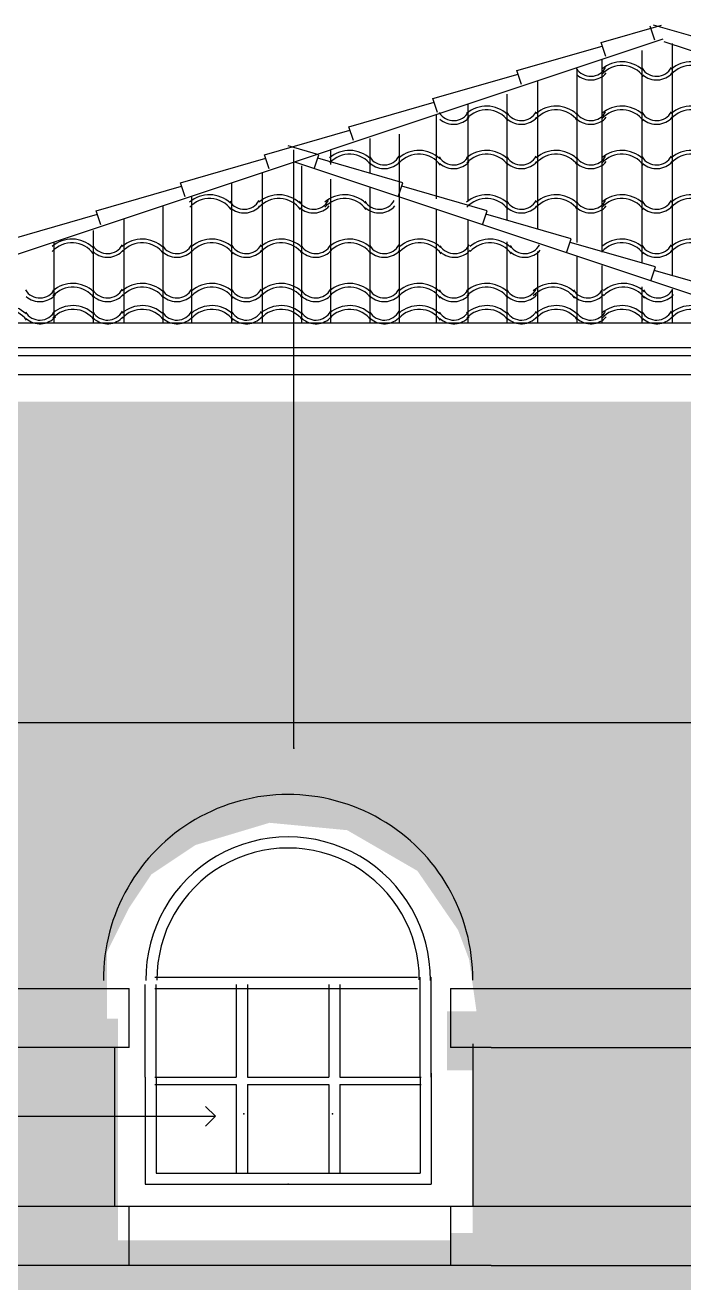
# Model space of a CAD drawing. Extents: x -92740 to -63661, y -15771 to -4391.
# Drawn here: x -86179.6 to -86045.9, y -8934.1 to -8678.8 of the extents above; entities that cross this region are included whole.
import ezdxf

# ---------------------------------------------------------------- set-up
doc = ezdxf.new("R2010")
doc.units = 0
doc.header["$MEASUREMENT"] = 0
for name, color, linetype in [('ELEVATIONS', 7, 'Continuous'), ('ROOFTILE', 7, 'Continuous'), ('STUCCO', 4, 'Continuous')]:
    doc.layers.add(name, color=color, linetype=linetype)
pattern_1 = [(20, (0, 0), (-2.1376259, 5.8730789), [-6.09375015, 0.15625]), (55, (0, 0), (-5.11970028, 3.58485273), [-6.09375015, 0.15625]), (80, (0, 0), (-6.15504846, 1.0853011), [-6.09375015, 0.15625])]

msp = doc.modelspace()

# ---------------------------------------------------------------- hatches: boundary and pattern name
at = {"layer": 'STUCCO', "linetype": 'Continuous', "ltscale": 18}
h = msp.add_hatch(dxfattribs=at)
h.set_pattern_fill('cement', color=9, scale=1.5625, style=0, pattern_type=2)
h.set_pattern_definition(pattern_1)
h.paths.add_polyline_path([(-86090.25, -9281), (-86043.75, -9281), (-86043.75, -8755.25), (-86205, -8755.25), (-86205, -8880.5), (-86163, -8880.5), (-86163, -8867), (-86158.5, -8858), (-86154, -8851.25), (-86145, -8845.25), (-86130, -8840.75), (-86114.25, -8842.25), (-86100, -8850.5), (-86091.75, -8862.5), (-86089.5, -8868.5), (-86088, -8879), (-86094, -8879), (-86094, -8891), (-86088.75, -8891), (-86088.75, -8924), (-86093.25, -8924), (-86093.25, -8936), (-86088.75, -8936)], flags=0)
h = msp.add_hatch(dxfattribs=at)
h.set_pattern_fill('cement', color=9, scale=1.5625, style=0, pattern_type=2)
h.set_pattern_definition(pattern_1)
h.paths.add_polyline_path([(-86205, -8880.5), (-86205, -8845.25), (-86491.5, -8845.25), (-86491.5, -8991.5), (-86440.5, -8991.5), (-86378.19, -9020.83), (-86378.19, -9029.75), (-86408.25, -9029.75), (-86408.25, -9047), (-86370.91, -9064.96), (-86309.25, -9064.96), (-86232, -9098.75), (-86232, -9106.25), (-86234.25, -9106.25), (-86234.25, -9108.5), (-86235.75, -9107), (-86235.75, -9110.75), (-86246.25, -9110.75), (-86246.25, -9123.5), (-86184.75, -9152.75), (-86184.75, -9158), (-86189.25, -9158), (-86189.25, -9159.5), (-86192.25, -9159.5), (-86192.25, -9161.75), (-86219.25, -9161.75), (-86219.25, -9304.25), (-86161.5, -9304.25), (-86161.5, -8936.75), (-86093.25, -8936.75), (-86093.25, -8925.5), (-86160.75, -8925.5), (-86160.75, -8880.5)], flags=0)

# ---------------------------------------------------------------- linework, layer by layer
at = {"layer": 'ELEVATIONS', "color": 1, "linetype": 'Continuous', "ltscale": 18}
for p, q in [((-86062.7, -8682.35), (-86050.43, -8678.82)), ((-86051.79, -8681.88), (-86052.74, -8679.03)), ((-86039.8, -8682.35), (-86052.07, -8678.82)), ((-86487.72, -8827.48), (-86050.12, -8681.61)), ((-86079.78, -8688.04), (-86062.46, -8683.06)), ((-86061.75, -8685.2), (-86062.7, -8682.35)), ((-85815.71, -8760.25), (-86049.93, -8682.18)), ((-86078.83, -8690.89), (-86079.78, -8688.04)), ((-86096.85, -8693.73), (-86079.54, -8688.75)), ((-86095.9, -8696.58), (-86096.85, -8693.73)), ((-86113.93, -8699.43), (-86096.61, -8694.45)), ((-86131, -8705.12), (-86113.69, -8700.14)), ((-86112.98, -8702.27), (-86113.93, -8699.43)), ((-86120, -8705.12), (-86126.24, -8703.32)), ((-86148.08, -8710.81), (-86130.77, -8705.83)), ((-86130.06, -8707.96), (-86131, -8705.12)), ((-86027.15, -8739.25), (-86125.09, -8706.6)), ((-86120.94, -8707.96), (-86120, -8705.12)), ((-86102.92, -8710.81), (-86120.23, -8705.83)), ((-86165.16, -8716.5), (-86147.84, -8711.52)), ((-86147.13, -8713.66), (-86148.08, -8710.81)), ((-86103.87, -8713.66), (-86102.92, -8710.81)), ((-86085.84, -8716.5), (-86103.16, -8711.52)), ((-86164.21, -8719.35), (-86165.16, -8716.5)), ((-86086.79, -8719.35), (-86085.84, -8716.5)), ((-86182.23, -8722.2), (-86164.92, -8717.21)), ((-86068.77, -8722.2), (-86086.08, -8717.21)), ((-86069.72, -8725.04), (-86068.77, -8722.2)), ((-86051.69, -8727.89), (-86069, -8722.91)), ((-86052.64, -8730.73), (-86051.69, -8727.89)), ((-86034.61, -8733.58), (-86051.93, -8728.6)), ((-86223.03, -8739.25), (-86029.5, -8739.25)), ((-86221.37, -8744.23), (-86028, -8744.23)), ((-86215.44, -8745.91), (-86029.5, -8745.91)), ((-86214.16, -8749.73), (-86036.25, -8749.73)), ((-86209.5, -8874.36), (-86158.5, -8874.36)), ((-86158.5, -8886.36), (-86158.5, -8874.36)), ((-86093.25, -8874.36), (-86085, -8874.36)), ((-86093.25, -8874.36), (-86093.25, -8886.36)), ((-86085, -8874.36), (-86041.5, -8874.36)), ((-86158.5, -8886.36), (-86209.5, -8886.36)), ((-86161.47, -8886.36), (-86161.47, -8918.61)), ((-86085, -8886.36), (-86093.25, -8886.36)), ((-86088.72, -8885.61), (-86088.72, -8918.61)), ((-86085, -8886.36), (-86041.5, -8886.36)), ((-86209.5, -8918.61), (-86085, -8918.61)), ((-86158.5, -8930.61), (-86158.5, -8918.61)), ((-86093.25, -8918.61), (-86093.25, -8930.61)), ((-86085, -8918.61), (-86041.5, -8918.61)), ((-86085, -8930.61), (-86209.5, -8930.61)), ((-86085, -8930.61), (-86041.5, -8930.61))]:
    msp.add_line(p, q, dxfattribs=at)
at = {"layer": 'ELEVATIONS', "color": 2, "linetype": 'Continuous', "ltscale": 18}
for p, q in [((-86125.09, -8825.61), (-86125.09, -8704.11)), ((-86591.25, -8820.36), (-85560.71, -8820.36))]:
    msp.add_line(p, q, dxfattribs=at)
at = {"layer": 'ELEVATIONS', "color": 5, "linetype": 'Continuous', "ltscale": 18}
for p, q in [((-86153.25, -8872.11), (-86100, -8872.11)), ((-86099.44, -8892.36), (-86099.44, -8872.11)), ((-86097.19, -8892.36), (-86097.19, -8872.11)), ((-86155.26, -8892.36), (-86155.26, -8873.61)), ((-86153.25, -8874.36), (-86100, -8874.36)), ((-86153.01, -8892.36), (-86153.01, -8873.61)), ((-86136.75, -8873.61), (-86136.75, -8892.36)), ((-86134.5, -8873.61), (-86134.5, -8892.36)), ((-86118, -8873.61), (-86118, -8892.36)), ((-86115.75, -8873.61), (-86115.75, -8892.36)), ((-86155.26, -8892.36), (-86155.26, -8914.11)), ((-86153.25, -8892.36), (-86136.75, -8892.36)), ((-86153.01, -8892.36), (-86153.01, -8911.86)), ((-86134.5, -8892.36), (-86118, -8892.36)), ((-86115.75, -8892.36), (-86099.25, -8892.36)), ((-86099.44, -8892.36), (-86099.44, -8911.86)), ((-86097.19, -8891.61), (-86097.19, -8914.11)), ((-86153.25, -8893.86), (-86136.75, -8893.86)), ((-86136.75, -8893.86), (-86136.75, -8911.86)), ((-86134.5, -8893.86), (-86134.5, -8911.86)), ((-86134.5, -8893.86), (-86118, -8893.86)), ((-86118, -8893.86), (-86118, -8911.86)), ((-86115.75, -8893.86), (-86115.75, -8911.86)), ((-86115.75, -8893.86), (-86099.25, -8893.86)), ((-86153.01, -8911.86), (-86099.44, -8911.86)), ((-86155.26, -8914.11), (-86097.19, -8914.11))]:
    msp.add_line(p, q, dxfattribs=at)
at = {"layer": 'ELEVATIONS', "color": 2, "linetype": 'Continuous', "ltscale": 12}
msp.add_line((-86228, -8900.33), (-86141, -8900.33), dxfattribs=at)
at = {"layer": 'ELEVATIONS', "color": 1, "linetype": 'Continuous', "ltscale": 12}
for q in [(-86143, -8898.33), (-86143, -8902.33)]:
    msp.add_line((-86141, -8900.33), q, dxfattribs=at)
at = {"layer": 'ELEVATIONS', "color": 1, "linetype": 'Continuous', "ltscale": 18}
msp.add_arc((-86126.23, -8872.49), 37.48, 359.7046, 540.4338, dxfattribs=at)
at = {"layer": 'ELEVATIONS', "color": 5, "linetype": 'Continuous', "ltscale": 18}
for radius, start, end in [(28.88, 359.4488, 540.5302), (26.62, 359.6851, 540.5023)]:
    msp.add_arc((-86126.23, -8872.49), radius, start, end, dxfattribs=at)
at = {"layer": 'ELEVATIONS', "color": 1, "linetype": 'Continuous', "ltscale": 18}
msp.add_point((-86125.09, -8825.61), dxfattribs=at)
at = {"layer": 'ELEVATIONS', "color": 5, "linetype": 'Continuous', "ltscale": 18}
for p in [(-86135.25, -8899.86), (-86117.25, -8899.86), (-86126.23, -8914.11)]:
    msp.add_point(p, dxfattribs=at)
at = {"layer": 'ROOFTILE', "color": 7, "linetype": 'Continuous', "ltscale": 18}
for p, q in [((-86048.19, -8729.67), (-86048.19, -8682.57)), ((-86062.5, -8724.91), (-86062.5, -8685.74)), ((-86054.39, -8727.11), (-86054.39, -8683.97)), ((-86067.57, -8722.96), (-86067.57, -8687.74)), ((-86075.54, -8720.25), (-86075.54, -8690.09)), ((-86081.74, -8718.46), (-86081.74, -8692.84)), ((-86089.71, -8714.53), (-86089.71, -8694.81)), ((-86096.12, -8714.08), (-86096.12, -8696.97)), ((-86103.62, -8739.36), (-86103.62, -8700.94)), ((-86109.56, -8708.9), (-86109.56, -8701.84)), ((-86117.53, -8707.11), (-86117.53, -8704.11)), ((-86131.44, -8739.36), (-86131.44, -8708.72)), ((-86123.47, -8739.36), (-86123.47, -8707.4)), ((-86137.64, -8739.36), (-86137.64, -8710.79)), ((-86117.53, -8739.36), (-86117.53, -8710.11)), ((-86145.75, -8739.36), (-86145.75, -8713.66)), ((-86109.56, -8739.36), (-86109.56, -8711.78)), ((-86151.57, -8739.36), (-86151.57, -8715.43)), ((-86096.12, -8739.36), (-86096.12, -8716.26)), ((-86159.54, -8739.36), (-86159.54, -8718.09)), ((-86089.71, -8739.36), (-86089.71, -8718.4)), ((-86165.74, -8739.36), (-86165.74, -8720.54)), ((-86173.71, -8739.36), (-86173.71, -8722.81)), ((-86081.74, -8739.36), (-86081.74, -8722.83)), ((-86075.54, -8739.36), (-86075.54, -8724.8)), ((-86067.57, -8739.36), (-86067.57, -8725.78)), ((-86062.5, -8739.36), (-86062.5, -8727.62)), ((-86054.39, -8739.36), (-86054.39, -8731.93)), ((-86048.19, -8739.36), (-86048.19, -8732.59))]:
    msp.add_line(p, q, dxfattribs=at)
for centre, radius, start, end in [((-86064.81, -8685.76), 3.44, 211.6504, 331.6052), ((-86064.81, -8685.76), 4.19, 228.3381, 319.0707), ((-86058.5, -8692.42), 6.16, 46.5154, 131.1465), ((-86058.5, -8692.42), 5.41, 36.0644, 138.0128), ((-86051.46, -8685.76), 3.44, 211.6504, 331.6052), ((-86051.46, -8685.76), 4.19, 228.3381, 319.0707), ((-86044.42, -8692.42), 6.16, 46.5154, 131.1465), ((-86044.42, -8692.42), 5.41, 36.0644, 138.0128), ((-86085.94, -8701.42), 6.16, 46.5154, 131.1465), ((-86085.94, -8701.42), 5.41, 36.0644, 138.0128), ((-86071.85, -8701.42), 6.16, 46.5154, 131.1465), ((-86071.85, -8701.42), 5.41, 36.0644, 138.0128), ((-86058.5, -8701.42), 6.16, 46.5154, 131.1465), ((-86058.5, -8701.42), 5.41, 36.0644, 138.0128), ((-86044.42, -8701.42), 6.16, 46.5154, 131.1465), ((-86044.42, -8701.42), 5.41, 36.0644, 138.0128), ((-86092.63, -8694.76), 3.44, 211.6504, 331.6052), ((-86092.63, -8694.76), 4.19, 228.3381, 319.0707), ((-86078.9, -8694.76), 3.44, 211.6504, 331.6052), ((-86078.9, -8694.76), 4.19, 228.3381, 319.0707), ((-86064.81, -8694.76), 3.44, 211.6504, 331.6052), ((-86064.81, -8694.76), 4.19, 228.3381, 319.0707), ((-86051.46, -8694.76), 3.44, 211.6504, 331.6052), ((-86051.46, -8694.76), 4.19, 228.3381, 319.0707), ((-86113.76, -8710.42), 6.16, 46.5154, 131.1465), ((-86113.76, -8710.42), 5.41, 36.0644, 138.0128), ((-86106.72, -8703.76), 3.44, 211.6504, 331.6052), ((-86106.72, -8703.76), 4.19, 228.3381, 319.0707), ((-86099.67, -8710.42), 6.16, 46.5154, 131.1465), ((-86099.67, -8710.42), 5.41, 36.0644, 138.0128), ((-86092.63, -8703.76), 3.44, 211.6504, 331.6052), ((-86092.63, -8703.76), 4.19, 228.3381, 319.0707), ((-86085.94, -8710.42), 6.16, 46.5154, 131.1465), ((-86085.94, -8710.42), 5.41, 36.0644, 138.0128), ((-86078.9, -8703.76), 3.44, 211.6504, 331.6052), ((-86078.9, -8703.76), 4.19, 228.3381, 319.0707), ((-86071.85, -8710.42), 6.16, 46.5154, 131.1465), ((-86071.85, -8710.42), 5.41, 36.0644, 138.0128), ((-86064.81, -8703.76), 3.44, 211.6504, 331.6052), ((-86064.81, -8703.76), 4.19, 228.3381, 319.0707), ((-86058.5, -8710.42), 6.16, 46.5154, 131.1465), ((-86058.5, -8710.42), 5.41, 36.0644, 138.0128), ((-86051.46, -8703.76), 3.44, 211.6504, 331.6052), ((-86051.46, -8703.76), 4.19, 228.3381, 319.0707), ((-86044.42, -8710.42), 6.16, 46.5154, 131.1465), ((-86044.42, -8710.42), 5.41, 36.0644, 138.0128), ((-86142.19, -8719.42), 6.16, 46.5154, 131.1465), ((-86142.19, -8719.42), 5.41, 36.0644, 138.0128), ((-86128.1, -8719.42), 6.16, 46.5154, 131.1465), ((-86128.1, -8719.42), 5.41, 36.0644, 138.0128), ((-86114.75, -8719.42), 6.16, 46.5154, 131.1465), ((-86114.75, -8719.42), 5.41, 36.0644, 138.0128), ((-86085.94, -8719.42), 6.16, 46.5154, 131.1465), ((-86085.94, -8719.42), 5.41, 36.0644, 138.0128), ((-86071.85, -8719.42), 6.16, 46.5154, 131.1465), ((-86071.85, -8719.42), 5.41, 36.0644, 138.0128), ((-86058.5, -8719.42), 6.16, 46.5154, 131.1465), ((-86058.5, -8719.42), 5.41, 36.0644, 138.0128), ((-86044.42, -8719.42), 6.16, 46.5154, 131.1465), ((-86044.42, -8719.42), 5.41, 36.0644, 138.0128), ((-86135.15, -8712.76), 3.44, 211.6504, 331.6052), ((-86135.15, -8712.76), 4.19, 228.3381, 319.0707), ((-86121.06, -8712.76), 3.44, 211.6504, 331.6052), ((-86121.06, -8712.76), 4.19, 228.3381, 319.0707), ((-86107.71, -8712.76), 3.44, 211.6504, 331.6052), ((-86107.71, -8712.76), 4.19, 228.3381, 319.0707), ((-86078.9, -8712.76), 3.44, 211.6504, 331.6052), ((-86078.9, -8712.76), 4.19, 228.3381, 319.0707), ((-86064.81, -8712.76), 3.44, 211.6504, 331.6052), ((-86064.81, -8712.76), 4.19, 228.3381, 319.0707), ((-86051.46, -8712.76), 3.44, 211.6504, 331.6052), ((-86051.46, -8712.76), 4.19, 228.3381, 319.0707), ((-86170.1, -8728.42), 6.16, 46.5154, 131.1465), ((-86170.1, -8728.42), 5.41, 36.0644, 138.0128), ((-86162.9, -8721.76), 3.44, 211.6504, 331.6052), ((-86155.85, -8728.42), 6.16, 46.5154, 131.1465), ((-86155.85, -8728.42), 5.41, 36.0644, 138.0128), ((-86148.81, -8721.76), 3.44, 211.6504, 331.6052), ((-86141.75, -8728.42), 6.16, 46.5154, 131.1465), ((-86141.75, -8728.42), 5.41, 36.0644, 138.0128), ((-86134.71, -8721.76), 3.44, 211.6504, 331.6052), ((-86127.67, -8728.42), 6.16, 46.5154, 131.1465), ((-86127.67, -8728.42), 5.41, 36.0644, 138.0128), ((-86120.62, -8721.76), 3.44, 211.6504, 331.6052), ((-86113.76, -8728.42), 6.16, 46.5154, 131.1465), ((-86113.76, -8728.42), 5.41, 36.0644, 138.0128), ((-86106.72, -8721.76), 3.44, 211.6504, 331.6052), ((-86099.51, -8728.42), 6.16, 46.5154, 131.1465), ((-86099.51, -8728.42), 5.41, 36.0644, 138.0128), ((-86092.47, -8721.76), 3.44, 211.6504, 331.6052), ((-86085.26, -8728.42), 6.16, 46.5154, 131.1465), ((-86085.26, -8728.42), 5.41, 36.0644, 138.0128), ((-86078.22, -8721.76), 3.44, 211.6504, 331.6052), ((-86058.5, -8728.42), 6.16, 46.5154, 131.1465), ((-86058.5, -8728.42), 5.41, 36.0644, 138.0128), ((-86051.46, -8721.76), 3.44, 211.6504, 331.6052), ((-86044.42, -8728.42), 6.16, 46.5154, 131.1465), ((-86044.42, -8728.42), 5.41, 36.0644, 138.0128), ((-86162.9, -8721.76), 4.19, 228.3381, 319.0707), ((-86148.81, -8721.76), 4.19, 228.3381, 319.0707), ((-86134.71, -8721.76), 4.19, 228.3381, 319.0707), ((-86120.62, -8721.76), 4.19, 228.3381, 319.0707), ((-86106.72, -8721.76), 4.19, 228.3381, 319.0707), ((-86092.47, -8721.76), 4.19, 228.3381, 319.0707), ((-86078.22, -8721.76), 4.19, 228.3381, 319.0707), ((-86051.46, -8721.76), 4.19, 228.3381, 319.0707), ((-86169.94, -8737.42), 6.16, 46.5154, 131.1465), ((-86169.94, -8737.42), 5.41, 36.0644, 138.0128), ((-86155.85, -8737.42), 6.16, 46.5154, 131.1465), ((-86155.85, -8737.42), 5.41, 36.0644, 138.0128), ((-86141.75, -8737.42), 6.16, 46.5154, 131.1465), ((-86141.75, -8737.42), 5.41, 36.0644, 138.0128), ((-86127.67, -8737.42), 6.16, 46.5154, 131.1465), ((-86127.67, -8737.42), 5.41, 36.0644, 138.0128), ((-86113.76, -8737.42), 6.16, 46.5154, 131.1465), ((-86113.76, -8737.42), 5.41, 36.0644, 138.0128), ((-86099.67, -8737.42), 6.16, 46.5154, 131.1465), ((-86099.67, -8737.42), 5.41, 36.0644, 138.0128), ((-86085.94, -8737.42), 6.16, 46.5154, 131.1465), ((-86085.94, -8737.42), 5.41, 36.0644, 138.0128), ((-86072.44, -8737.42), 6.16, 46.5154, 131.1465), ((-86072.44, -8737.42), 5.41, 36.0644, 138.0128), ((-86058.19, -8737.42), 6.16, 46.5154, 131.1465), ((-86058.19, -8737.42), 5.41, 36.0644, 138.0128), ((-86176.63, -8730.76), 3.44, 211.6504, 331.6052), ((-86176.63, -8730.76), 4.19, 228.3381, 319.0707), ((-86162.9, -8730.76), 3.44, 211.6504, 331.6052), ((-86162.9, -8730.76), 4.19, 228.3381, 319.0707), ((-86148.81, -8730.76), 3.44, 211.6504, 331.6052), ((-86148.81, -8730.76), 4.19, 228.3381, 319.0707), ((-86134.71, -8730.76), 3.44, 211.6504, 331.6052), ((-86134.71, -8730.76), 4.19, 228.3381, 319.0707), ((-86120.62, -8730.76), 3.44, 211.6504, 331.6052), ((-86120.62, -8730.76), 4.19, 228.3381, 319.0707), ((-86106.72, -8730.76), 3.44, 211.6504, 331.6052), ((-86106.72, -8730.76), 4.19, 228.3381, 319.0707), ((-86092.63, -8730.76), 3.44, 211.6504, 331.6052), ((-86092.63, -8730.76), 4.19, 228.3381, 319.0707), ((-86078.9, -8730.76), 3.44, 211.6504, 331.6052), ((-86078.9, -8730.76), 4.19, 228.3381, 319.0707), ((-86065.4, -8730.76), 3.44, 211.6504, 331.6052), ((-86065.4, -8730.76), 4.19, 228.3381, 319.0707), ((-86051.15, -8730.76), 3.44, 211.6504, 331.6052), ((-86051.15, -8730.76), 4.19, 228.3381, 319.0707), ((-86183.67, -8741.92), 6.16, 46.5154, 131.1465), ((-86183.67, -8741.92), 5.41, 36.0644, 138.0128), ((-86176.63, -8735.26), 3.44, 211.6504, 331.6052), ((-86169.94, -8741.92), 6.16, 46.5154, 131.1465), ((-86169.94, -8741.92), 5.41, 36.0644, 138.0128), ((-86162.9, -8735.26), 3.44, 211.6504, 331.6052), ((-86155.85, -8741.92), 6.16, 46.5154, 131.1465), ((-86155.85, -8741.92), 5.41, 36.0644, 138.0128), ((-86148.81, -8735.26), 3.44, 211.6504, 331.6052), ((-86141.75, -8741.92), 6.16, 46.5154, 131.1465), ((-86141.75, -8741.92), 5.41, 36.0644, 138.0128), ((-86134.71, -8735.26), 3.44, 211.6504, 331.6052), ((-86127.67, -8741.92), 6.16, 46.5154, 131.1465), ((-86127.67, -8741.92), 5.41, 36.0644, 138.0128), ((-86120.62, -8735.26), 3.44, 211.6504, 331.6052), ((-86113.76, -8741.92), 6.16, 46.5154, 131.1465), ((-86113.76, -8741.92), 5.41, 36.0644, 138.0128), ((-86106.72, -8735.26), 3.44, 211.6504, 331.6052), ((-86099.67, -8741.92), 6.16, 46.5154, 131.1465), ((-86099.67, -8741.92), 5.41, 36.0644, 138.0128), ((-86092.63, -8735.26), 3.44, 211.6504, 331.6052), ((-86085.94, -8741.92), 6.16, 46.5154, 131.1465), ((-86085.94, -8741.92), 5.41, 36.0644, 138.0128), ((-86078.9, -8735.26), 3.44, 211.6504, 331.6052), ((-86071.85, -8741.92), 6.16, 46.5154, 131.1465), ((-86071.85, -8741.92), 5.41, 36.0644, 138.0128), ((-86064.81, -8735.26), 3.44, 211.6504, 331.6052), ((-86058.5, -8741.92), 6.16, 46.5154, 131.1465), ((-86058.5, -8741.92), 5.41, 36.0644, 138.0128), ((-86051.46, -8735.26), 3.44, 211.6504, 331.6052), ((-86044.42, -8741.92), 6.16, 46.5154, 131.1465), ((-86044.42, -8741.92), 5.41, 36.0644, 138.0128), ((-86176.63, -8735.26), 4.19, 228.3381, 319.0707), ((-86162.9, -8735.26), 4.19, 228.3381, 319.0707), ((-86148.81, -8735.26), 4.19, 228.3381, 319.0707), ((-86134.71, -8735.26), 4.19, 228.3381, 319.0707), ((-86120.62, -8735.26), 4.19, 228.3381, 319.0707), ((-86106.72, -8735.26), 4.19, 228.3381, 319.0707), ((-86092.63, -8735.26), 4.19, 228.3381, 319.0707), ((-86078.9, -8735.26), 4.19, 228.3381, 319.0707), ((-86064.81, -8735.26), 4.19, 228.3381, 319.0707), ((-86051.46, -8735.26), 4.19, 228.3381, 319.0707)]:
    msp.add_arc(centre, radius, start, end, dxfattribs=at)

doc.saveas('drawing.dxf')
